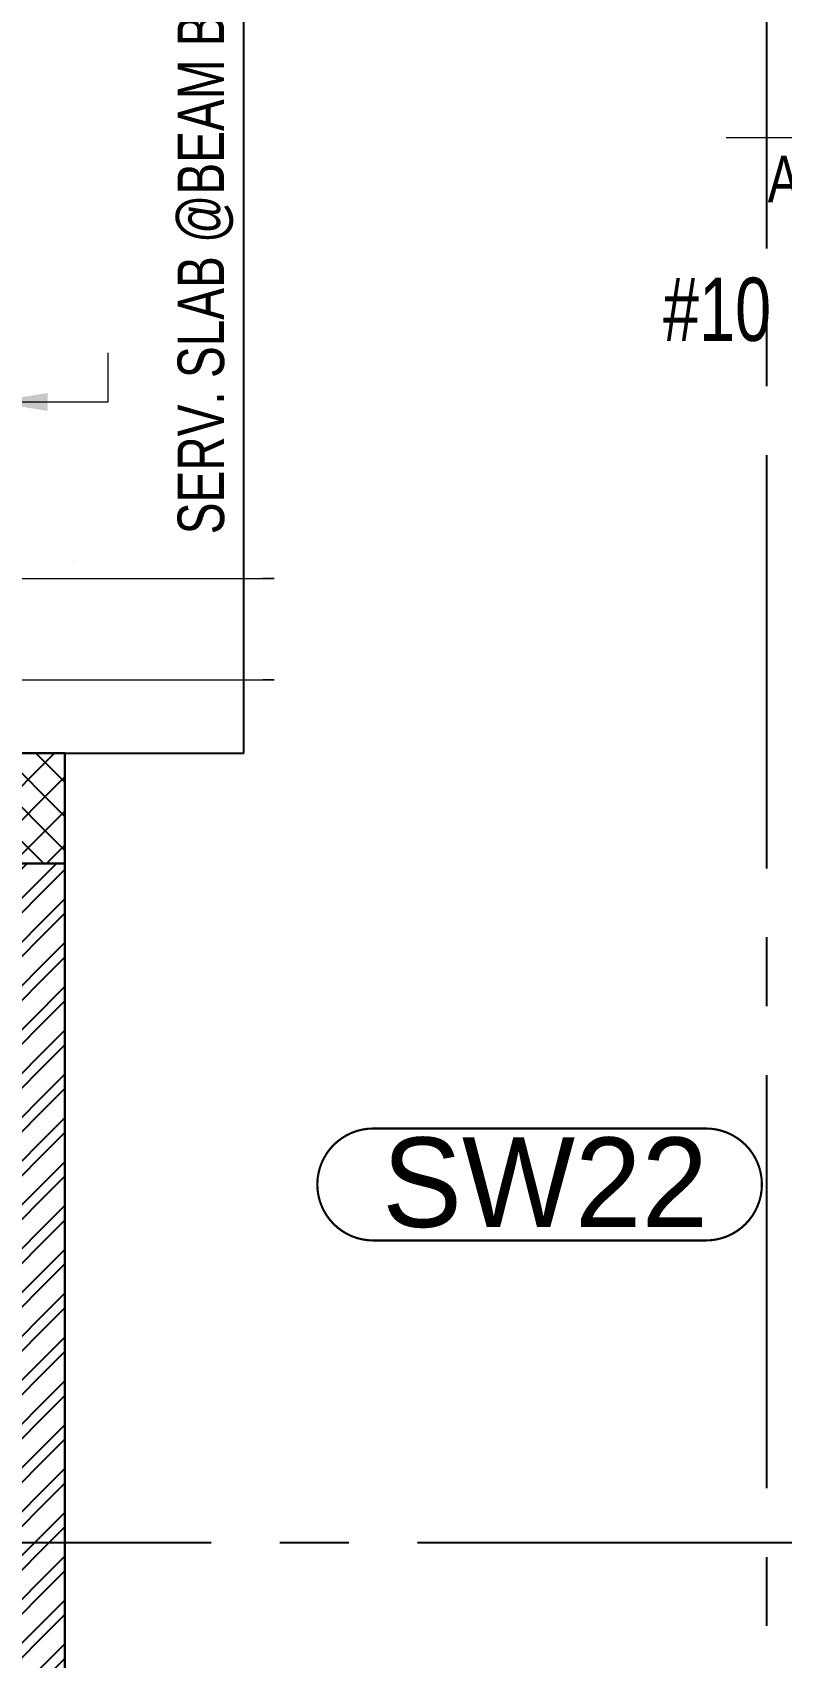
# Model space of a CAD drawing. Header units: millimetres. Extents: x 1124992 to 1258557, y -5767803 to -5695799.
# Drawn here: x 1211953 to 1213314, y -5712241 to -5709291 of the extents above; entities that cross this region are included whole.
import ezdxf

# ---------------------------------------------------------------- set-up
doc = ezdxf.new("R2010")
doc.units = ezdxf.units.MM
doc.header["$LTSCALE"] = 1000
doc.header["$MEASUREMENT"] = 0
for name, pattern in [('$1$AUDIT_D_120904163729-0', [0]), ('$36$HIDDEN', [0.375, 0.25, -0.125]), ('AUDIT_D_120904163729-0', [0]), ('T8 - TYPICAL FLOOR CORE$0$HIDDEN', [0.375, 0.25, -0.125]), ('T8 - TYPICAL FLOOR CORE$0$T10-TYPICAL FLOOR CORE$0$HIDDEN', [0.375, 0.25, -0.125]), ('T8_REFUGE COLUMNS$0$CENTER2', [1.125, 0.75, -0.125, 0.125, -0.125])]:
    doc.linetypes.add(name, pattern=pattern)
doc.layers.get('0').update_dxf_attribs({"linetype": 'AUDIT_D_120904163729-0'})
for name, color, linetype in [('$0$A-HATCH -160', 251, '$1$AUDIT_D_120904163729-0'), ('$21$A-DIMENSIONS', 2, '$36$HIDDEN'), ('T8 - TYPICAL FLOOR CORE$0$A-SLAB SUNK-AC LEDGES', 251, 'T8 - TYPICAL FLOOR CORE$0$HIDDEN'), ('T8 - TYPICAL FLOOR CORE$0$T10-TYPICAL FLOOR CORE$0$A-SLAB SUNK-AC LEDGES', 251, 'T8 - TYPICAL FLOOR CORE$0$T10-TYPICAL FLOOR CORE$0$HIDDEN'), ('T8_REFUGE COLUMNS$0$A-CENTERLINE', 193, 'T8_REFUGE COLUMNS$0$CENTER2'), ('T8_TYPICAL COLUMNS$0$A-RCC COLS', 3, 'Continuous')]:
    doc.layers.add(name, color=color, linetype=linetype)
for name, color, linetype, lineweight in [('2BHK-A - BACK$0$A-WALL- 160', 6, 'Continuous', 30), ('T8 - TYPICAL FLOOR CORE$0$A-WALL- 160', 6, 'Continuous', 30), ('T8(T9 IS SIMILAR) - DIMENSION & TEXTING$0$R0-18-10-2014-T1-1st Podium Floor Plan$0$Text', 2, 'Continuous', 0), ('T8(T9 IS SIMILAR) - DIMENSION & TEXTING$0$T8 - TYPICAL FLOOR CORE$0$$1$a-Text', 4, 'Continuous', 0), ('T8(T9 IS SIMILAR)$0$D&W', 8, 'Continuous', 25), ('T8_REFUGE COLUMNS$0$A-COLUMN NO size reduce', 81, 'Continuous', 25)]:
    doc.layers.add(name, color=color, linetype=linetype, lineweight=lineweight)
doc.styles.add('T8(T9 IS SIMILAR) - DIMENSION & TEXTING$0$ARIAL ARROW', font='swisscl.ttf')
doc.styles.add('T8(T9 IS SIMILAR) - DIMENSION & TEXTING$0$T8 - TYPICAL FLOOR CORE$0$$1$ARIAL ARROW', font='swisscl.ttf')
doc.styles.add('T8(T9 IS SIMILAR) - DIMENSION & TEXTING$0$Tahoma', font='tahoma.ttf')
doc.styles.add('T8_REFUGE COLUMNS$0$STANDARD', font='GOTHIC.TTF')
doc.dimstyles.new('T8(T9 IS SIMILAR) - DIMENSION & TEXTING$0$SAMATA STD', dxfattribs={"dimtxt": 100, "dimasz": 50, "dimexe": 50, "dimexo": 50, "dimgap": 10, "dimtad": 0, "dimdec": 0, "dimrnd": 5, "dimzin": 0, "dimdsep": 46, "dimtxsty": 'T8(T9 IS SIMILAR) - DIMENSION & TEXTING$0$Tahoma', "dimblk": 'T8(T9 IS SIMILAR) - DIMENSION & TEXTING$0$_Origin2', "dimcen": -50, "dimdle": 50, "dimclrd": 7, "dimclre": 7, "dimclrt": 7, "dimadec": 0, "dimazin": 0, "dimtfac": 1, "dimtdec": 0, "dimtmove": 1, "dimatfit": 3, "dimfxl": 150, "dimtfill": 1, "dimtolj": 1, "dimtzin": 0, "dimlwd": -1, "dimlwe": -1, "dimarcsym": 0})

# ---------------------------------------------------------------- blocks, each defined once
blk = doc.blocks.new('T8(T9 IS SIMILAR) - DIMENSION & TEXTING$0$_Origin2')
at = {"color": 0, "linetype": 'ByBlock', "lineweight": -2}
blk.add_line((-0.5, 0), (-1, 0), dxfattribs=at)
for radius in [0.5, 0.25]:
    blk.add_circle((0, 0), radius, dxfattribs=at)
blk = doc.blocks.new('T8_REFUGE COLUMNS')
at = {"layer": 'T8_REFUGE COLUMNS$0$A-CENTERLINE'}
for p, q in [((1213287.1, -5728808.5), (1213287.1, -5698573.6)), ((1223527.8, -5712032.4), (1182137.1, -5712032.4))]:
    blk.add_line(p, q, dxfattribs=at)
at = {"layer": 'T8_REFUGE COLUMNS$0$A-COLUMN NO size reduce', "linetype": 'ByBlock', "const_width": 3.9}
blk.add_lwpolyline([(1212572.3, -5711483.8, -1), (1212572.3, -5711280.6), (1213176.4, -5711280.6, -1), (1213176.4, -5711483.8)], format="xyb", close=True, dxfattribs=at)
at = {"layer": 'T8_REFUGE COLUMNS$0$A-COLUMN NO size reduce', "linetype": 'ByBlock', "insert": (1212588.5, -5711296.9), "char_height": 162.5, "attachment_point": 1, "style": 'T8_REFUGE COLUMNS$0$STANDARD'}
blk.add_mtext_dynamic_manual_height_columns('SW22', width=444.685, gutter_width=500, heights=[0], dxfattribs=at)
blk = doc.blocks.new('T8_TYPICAL COLUMNS')
at = {"layer": 'T8_TYPICAL COLUMNS$0$A-RCC COLS', "linetype": 'ByBlock'}
blk.add_blockref('T8_REFUGE COLUMNS', (0, 0), dxfattribs=at)
blk = doc.blocks.new('2BHK-A - BACK')
at = {"layer": '2BHK-A - BACK$0$A-WALL- 160', "color": 5, "ltscale": 0.3}
blk.add_line((1200516.2, -5710250.2), (1200516.3, -5710250.2), dxfattribs=at)
blk = doc.blocks.new('T8 - TYPICAL FLOOR CORE')
at = {"layer": 'T8 - TYPICAL FLOOR CORE$0$T10-TYPICAL FLOOR CORE$0$A-SLAB SUNK-AC LEDGES', "linetype": 'ByBlock'}
h = blk.add_hatch(dxfattribs=at)
h.set_pattern_fill('ANSI37', color=256, scale=350)
h.paths.add_polyline_path([(1211786.4, -5710799.6), (1212012.4, -5710799.6), (1212012.4, -5710599.6), (1211786.4, -5710599.6)])
h = blk.add_hatch(dxfattribs=at)
h.set_pattern_fill('ANSI32', color=256, scale=150)
h.paths.add_polyline_path([(1211852.4, -5713714), (1211852.4, -5713874.1), (1212012.2, -5713874.2), (1212012.4, -5710799.6), (1211852.4, -5710799.6), (1211852.4, -5713714)])
at = {"layer": 'T8 - TYPICAL FLOOR CORE$0$A-SLAB SUNK-AC LEDGES', "linetype": 'ByBlock'}
for p, q in [((1212337.1, -5710599.6), (1212337.1, -5708692.5)), ((1212012.4, -5710599.6, 0), (1212337.1, -5710599.6, 0))]:
    blk.add_line(p, q, dxfattribs=at)
at = {"layer": 'T8 - TYPICAL FLOOR CORE$0$A-WALL- 160', "linetype": 'ByBlock'}
blk.add_line((1212012.2, -5713874, -0.6), (1212012.4, -5710599.6, 0), dxfattribs=at)
at = {"layer": 'T8 - TYPICAL FLOOR CORE$0$A-WALL- 160', "linetype": 'ByBlock', "elevation": 0}
for points in [[(1212012.4, -5710599.6), (1211786.4, -5710599.6)], [(1212012.4, -5710799.6), (1211786.4, -5710799.6)]]:
    blk.add_lwpolyline(points, dxfattribs=at)
blk = doc.blocks.new('T8(T9 IS SIMILAR)')
at = {"layer": 'T8(T9 IS SIMILAR)$0$D&W', "linetype": 'ByBlock', "xscale": -1}
blk.add_blockref('2BHK-A - BACK', (2412544.6, 0), dxfattribs=at)
at = {"layer": 'T8(T9 IS SIMILAR)$0$D&W', "linetype": 'ByBlock'}
blk.add_blockref('T8 - TYPICAL FLOOR CORE', (0, 0), dxfattribs=at)
blk.add_blockref('T8_TYPICAL COLUMNS', (0, 0), dxfattribs=at)
blk = doc.blocks.new('T8(T9 IS SIMILAR) - DIMENSION & TEXTING')
at = {"layer": 'T8(T9 IS SIMILAR) - DIMENSION & TEXTING$0$R0-18-10-2014-T1-1st Podium Floor Plan$0$Text', "attachment_point": 3, "style": 'T8(T9 IS SIMILAR) - DIMENSION & TEXTING$0$ARIAL ARROW'}
for s, insert, char_height, width in [('JALI(J1)\\P{\\H0.70833x;AS PER  DETAIL}', (1213961.6, -5709314.9, 0.5), 120, 3557.379), ('#10', (1213294.8, -5709736.4), 114.75, 1361.984)]:
    blk.add_mtext(s, dxfattribs=dict(at, insert=insert, char_height=char_height, width=width))
at = {"layer": 'T8(T9 IS SIMILAR) - DIMENSION & TEXTING$0$T8 - TYPICAL FLOOR CORE$0$$1$a-Text', "style": 'T8(T9 IS SIMILAR) - DIMENSION & TEXTING$0$T8 - TYPICAL FLOOR CORE$0$$1$ARIAL ARROW'}
blk.add_text('SERV. SLAB @BEAM BOTTOM', height=84.375, rotation=90, dxfattribs=at).set_placement((1212301.4, -5710202.1, 0))
at = {"layer": 'T8(T9 IS SIMILAR) - DIMENSION & TEXTING$0$R0-18-10-2014-T1-1st Podium Floor Plan$0$Text'}
for points, override in [([(1214046.9, -5709919), (1214046.9, -5709482.5), (1213213, -5709482.5)], {"dimscale": 1, "dimasz": 150, "dimclrd": 2, "dimfxlon": 1, "dimarcsym": 1}), ([(1211881.2, -5709961.9), (1212090.9, -5709962), (1212091, -5709872.7)], {"dimscale": 1, "dimasz": 100, "dimclrd": 2, "dimfxlon": 1, "dimarcsym": 1}), ([(1211762.7, -5710282.4), (1212392.3, -5710282.4), (1212371.8, -5710282.4)], {"dimscale": 1, "dimasz": 100, "dimclrd": 2, "dimfxlon": 1, "dimarcsym": 1}), ([(1211762.7, -5710466), (1212392.3, -5710466), (1212371.8, -5710466)], {"dimscale": 1, "dimasz": 100, "dimclrd": 2, "dimfxlon": 1, "dimarcsym": 1})]:
    blk.add_leader(points, dimstyle='T8(T9 IS SIMILAR) - DIMENSION & TEXTING$0$SAMATA STD', override=override, dxfattribs=at)

msp = doc.modelspace()

# ---------------------------------------------------------------- block references
at = {"layer": '$21$A-DIMENSIONS', "linetype": 'ByBlock'}
msp.add_blockref('T8(T9 IS SIMILAR)', (0, 0), dxfattribs=at)

# ---------------------------------------------------------------- next in the draw order: block references
at = {"layer": '$0$A-HATCH -160', "linetype": 'ByBlock'}
msp.add_blockref('T8(T9 IS SIMILAR) - DIMENSION & TEXTING', (0, 0), dxfattribs=at)

doc.saveas('drawing.dxf')
